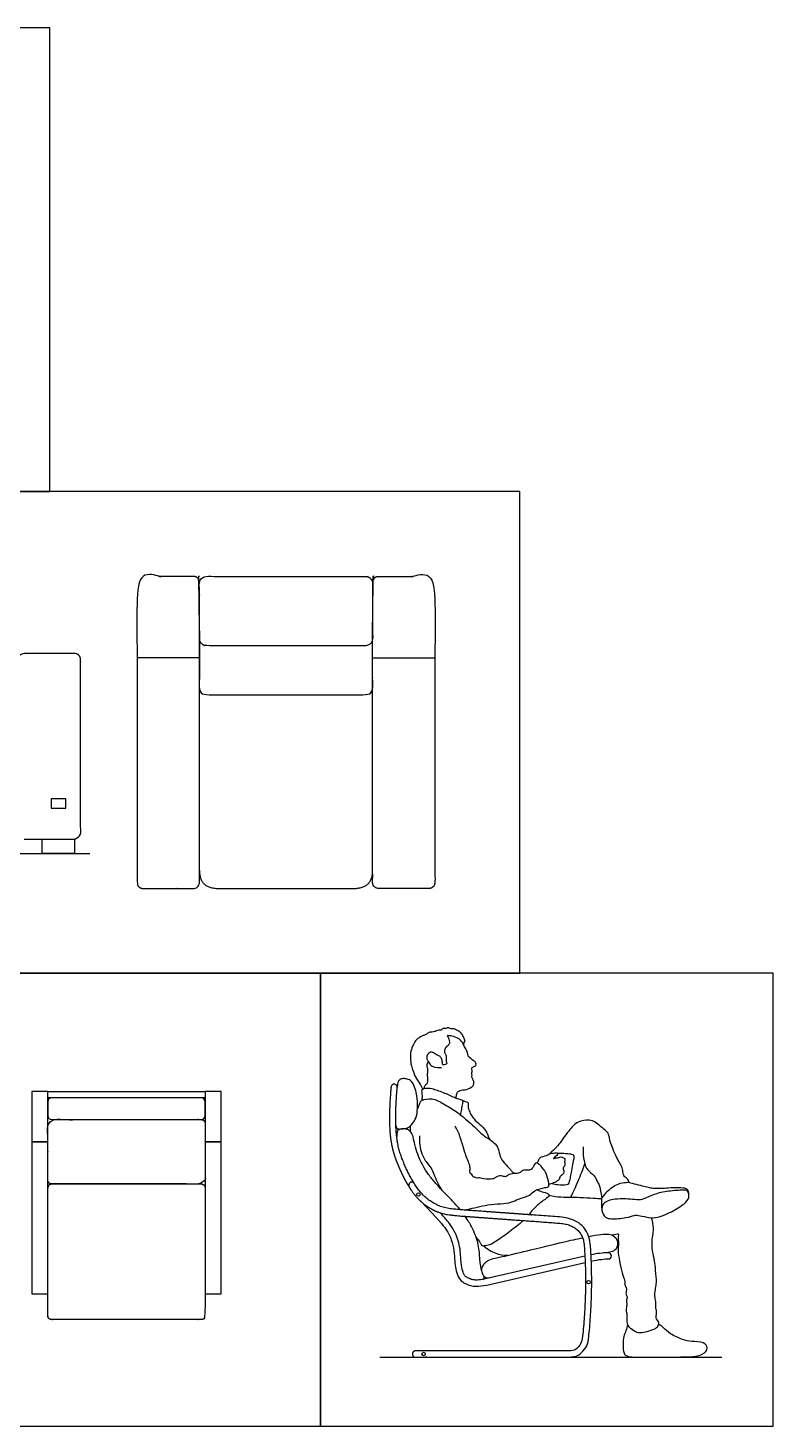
# Model space of a CAD drawing. Header units: millimetres. Extents: x 0 to 36.1, y -0.4 to 14.5.
# Drawn here: x 23.32 to 26, y 7.79 to 12.81 of the extents above; entities that cross this region are included whole.
import ezdxf

# ---------------------------------------------------------------- set-up
doc = ezdxf.new("R2010")
doc.units = ezdxf.units.MM
for name, color, linetype, true_color in [('AG-DETAILS', 7, 'Continuous', 0x66ffff), ('AG-DIAGRAM', 7, 'Continuous', 0xfecc66), ('AG-FURNITURE', 7, 'Continuous', 0x66ccff), ('AG-PEOPLE', 7, 'Continuous', 0xfc6666), ('X-VPRT', 6, 'Continuous', 0xff00ff)]:
    doc.layers.add(name, color=color, linetype=linetype, true_color=true_color)

msp = doc.modelspace()

# ---------------------------------------------------------------- linework, layer by layer
at = {"layer": 'AG-DETAILS'}
msp.add_lwpolyline([(23.4056, 10.0065), (23.4587, 10.0065), (23.4587, 10.0403), (23.4056, 10.0403)], close=True, dxfattribs=at)
at = {"layer": 'AG-DIAGRAM'}
msp.add_line((24.586, 8.0355), (25.8145, 8.0355), dxfattribs=at)
msp.add_lwpolyline([(22.3915, 9.844), (23.5446, 9.844)], dxfattribs=at)
at = {"layer": 'AG-FURNITURE'}
msp.add_line((25.3229, 8.3981), (24.966, 8.3163), dxfattribs=at)
for points in [[(23.9383, 10.5462), (23.7144, 10.5462)], [(24.5606, 10.5462), (24.7844, 10.5462)], [(24.0061, 9.7186), (24.2494, 9.7186)], [(24.2494, 9.7186), (24.4928, 9.7186)], [(24.9707, 8.2946), (25.324, 8.3756)]]:
    msp.add_lwpolyline(points, dxfattribs=at)
for points in [[(23.4902, 9.8961), (23.4902, 9.844), (23.374, 9.844), (23.374, 9.8961)], [(23.3366, 8.8086), (23.3937, 8.8086), (23.3937, 8.9893), (23.3366, 8.9893)], [(23.3937, 8.9893), (23.9589, 8.9893), (23.9589, 8.9671), (23.3937, 8.9671)], [(23.9589, 8.8086), (24.016, 8.8086), (24.016, 8.9893), (23.9589, 8.9893)], [(23.3366, 8.2628), (23.3937, 8.2628), (23.3937, 8.8086), (23.3366, 8.8086)], [(23.9589, 8.2628), (24.016, 8.2628), (24.016, 8.8086), (23.9589, 8.8086)]]:
    msp.add_lwpolyline(points, close=True, dxfattribs=at)
for centre in [(24.725, 8.6196), (25.3363, 8.3047), (24.7436, 8.0467)]:
    msp.add_circle(centre, 0.0062, dxfattribs=at)
for centre, radius, start, end in [((23.4079, 8.9529), 0.0142, 90, 180), ((23.9447, 8.9529), 0.0142, 0, 90), ((23.4079, 8.9028), 0.0142, 180, 270), ((23.9447, 8.9028), 0.0142, 270, 0), ((25.4069, 8.3995), 0.0111, 268.375, 88.375)]:
    msp.add_arc(centre, radius, start, end, dxfattribs=at)
for points, weights, degree, knots in [([(23.7355, 9.7186), (23.7144, 9.7186), (23.7144, 9.7396), (23.7144, 9.9878), (23.7144, 10.8183), (23.7144, 10.8393), (23.7355, 10.8393), (23.8264, 10.8393), (23.9173, 10.8393), (23.9383, 10.8393), (23.9383, 10.8183), (23.9383, 9.9878), (23.9383, 9.7396), (23.9383, 9.7186), (23.9173, 9.7186), (23.8264, 9.7186), (23.7355, 9.7186)], [1, 0.707106781186, 1, 1, 1, 0.707106781186, 1, 1, 1, 0.707106781187, 1, 1, 1, 0.707106781187, 1, 1, 1], 2, [0, 0, 0, 0.108262, 0.108262, 1.736861, 1.736861, 1.845123, 1.845123, 2.441602, 2.441602, 2.549864, 2.549864, 4.178463, 4.178463, 4.286725, 4.286725, 4.883205, 4.883205, 4.883205]), ([(24.7634, 9.7186), (24.7844, 9.7186), (24.7844, 9.7396), (24.7844, 9.9878), (24.7844, 10.8183), (24.7844, 10.8393), (24.7634, 10.8393), (24.6725, 10.8393), (24.5816, 10.8393), (24.5606, 10.8393), (24.5606, 10.8183), (24.5606, 9.9878), (24.5606, 9.7396), (24.5606, 9.7186), (24.5816, 9.7186), (24.6725, 9.7186), (24.7634, 9.7186)], [1, 0.707106781186, 1, 1, 1, 0.707106781186, 1, 1, 1, 0.707106781187, 1, 1, 1, 0.707106781187, 1, 1, 1], 2, [0, 0, 0, 0.108262, 0.108262, 1.736861, 1.736861, 1.845123, 1.845123, 2.441602, 2.441602, 2.549864, 2.549864, 4.178463, 4.178463, 4.286725, 4.286725, 4.883205, 4.883205, 4.883205]), ([(24.5606, 10.8127), (24.5606, 10.8393), (24.534, 10.8393), (24.2494, 10.8393), (23.9649, 10.8393), (23.9383, 10.8393), (23.9383, 10.8127), (23.9383, 10.7123), (23.9383, 10.6166), (23.9383, 10.59), (23.9649, 10.59), (24.2494, 10.59), (24.534, 10.59), (24.5606, 10.59), (24.5606, 10.6166), (24.5606, 10.7123), (24.5606, 10.8127)], [1, 0.707106781187, 1, 1, 1, 0.707106781187, 1, 1, 1, 0.707106781187, 1, 1, 1, 0.707106781187, 1, 1, 1], 2, [0, 0, 0, 0.13711, 0.13711, 1.070709, 1.070709, 1.207819, 1.207819, 1.866578, 1.866578, 2.003688, 2.003688, 2.937287, 2.937287, 3.074397, 3.074397, 3.733156, 3.733156, 3.733156]), ([(23.9383, 10.6436), (23.9383, 10.6166), (23.9383, 10.4407), (23.9383, 10.4141), (23.9649, 10.4141), (24.2494, 10.4141), (24.534, 10.4141), (24.5606, 10.4141), (24.5606, 10.4407), (24.5606, 10.6166), (24.5606, 10.6436)], [1, 1, 1, 0.707106781187, 1, 1, 1, 0.707106781187, 1, 1, 1], 2, [1.207819, 1.207819, 1.207819, 1.866578, 1.866578, 2.003688, 2.003688, 2.937287, 2.937287, 3.074397, 3.074397, 3.733156, 3.733156, 3.733156]), ([(23.3084, 9.8961), (23.3993, 9.8961), (23.4902, 9.8961), (23.5112, 9.8961), (23.5112, 9.9171), (23.5112, 10.1653), (23.5112, 10.5413), (23.5112, 10.5623), (23.4902, 10.5623), (23.3993, 10.5623), (23.3084, 10.5623), (23.2874, 10.5623), (23.2874, 10.5413), (23.2874, 10.3563), (23.2874, 10.2022)], [1, 1, 1, 0.707106781186, 1, 1, 1, 0.707106781186, 1, 1, 1, 0.707106781187, 1, 1, 1], 2, [-2.244954, -2.244954, -2.244954, -1.648475, -1.648475, -1.540213, -1.540213, 0.088386, 0.088386, 0.196648, 0.196648, 0.793128, 0.793128, 0.90139, 0.90139, 1.702806, 1.702806, 1.702806]), ([(24.7143, 8.0578), (24.8949, 8.0578), (25.0792, 8.0578), (25.2634, 8.0578), (25.2936, 8.0578), (25.3107, 8.0749), (25.3146, 8.109), (25.3262, 8.2231), (25.3283, 8.33), (25.3209, 8.4299), (25.3193, 8.4837), (25.2888, 8.5126), (25.2295, 8.5167), (24.8771, 8.5431), (24.8129, 8.542), (24.716, 8.5952), (24.6458, 8.7252), (24.6119, 8.8383), (24.6266, 9.0055), (24.6272, 9.012), (24.6322, 9.0162), (24.6387, 9.0156), (24.6451, 9.015), (24.6493, 9.0101), (24.6488, 9.0036), (24.6472, 8.9863), (24.644, 8.9392), (24.6431, 8.8763), (24.6463, 8.8281), (24.6524, 8.7911), (24.6616, 8.7599), (24.6755, 8.7251), (24.6935, 8.6862), (24.7166, 8.647), (24.742, 8.6158), (24.7699, 8.5931), (24.7966, 8.5794), (24.8194, 8.5718), (24.8423, 8.5679), (24.8815, 8.5642), (24.9917, 8.5564), (25.1136, 8.5476), (25.2146, 8.5402), (25.2442, 8.5378), (25.2622, 8.5347), (25.2863, 8.5271), (25.3111, 8.511), (25.3295, 8.4884), (25.3403, 8.4609), (25.3427, 8.4412), (25.3431, 8.4311), (25.3506, 8.33), (25.3485, 8.2219), (25.3367, 8.1066), (25.3356, 8.0969), (25.3315, 8.0781), (25.3162, 8.0534), (25.2917, 8.0381), (25.2728, 8.0355), (25.2634, 8.0355), (25.0792, 8.0355), (24.8949, 8.0355), (24.7143, 8.0355), (24.7078, 8.0355), (24.7032, 8.0402), (24.7032, 8.0467), (24.7032, 8.0532), (24.7078, 8.0578), (24.7143, 8.0578)], [1, 1, 1, 1, 1, 1, 1, 1, 1, 1, 1, 1, 1, 1, 1, 1, 1, 1, 1, 0.804737854124, 0.804737854124, 1, 0.804737854124, 0.804737854124, 1, 1, 1, 1, 1, 1, 1, 1, 1, 1, 1, 1, 1, 1, 1, 1, 1, 1, 1, 1, 1, 1, 1, 1, 1, 1, 1, 1, 1, 1, 1, 1, 1, 1, 1, 1, 1, 1, 1, 0.804737854124, 0.804737854124, 1, 0.804737854124, 0.804737854124, 1], 3, [0.072917, 0.072917, 0.072917, 0.072917, 1.886457, 1.886457, 1.886457, 2.243296, 2.243296, 2.243296, 3.253533, 3.253533, 3.253533, 3.79133, 3.79133, 3.79133, 6.38124, 8.97115, 11.56106, 14.150969, 14.150969, 14.150969, 14.208238, 14.208238, 14.208238, 14.265507, 14.265507, 14.265507, 14.528028, 14.730242, 14.884224, 15.002486, 15.099157, 15.203842, 15.370936, 15.520634, 15.650806, 15.766028, 15.872001, 15.945258, 16.002116, 16.099888, 16.333111, 17.089506, 17.302339, 17.329666, 17.382397, 17.481828, 17.576608, 17.670235, 17.765073, 17.864606, 17.864606, 17.864606, 18.347699, 18.347699, 18.347699, 18.444022, 18.535851, 18.62752, 18.720218, 18.720218, 18.720218, 19.588868, 19.588868, 19.588868, 19.646137, 19.646137, 19.646137, 19.703405, 19.703405, 19.703405, 19.703405]), ([(23.9589, 8.8745), (23.9589, 8.8886), (23.9447, 8.8886), (23.6763, 8.8886), (23.4079, 8.8886), (23.3937, 8.8886), (23.3937, 8.8745), (23.3937, 8.6968), (23.3937, 8.6717), (23.3937, 8.6576), (23.4079, 8.6576), (23.6763, 8.6576), (23.9447, 8.6576), (23.9589, 8.6576), (23.9589, 8.6717), (23.9589, 8.6968), (23.9589, 8.8745)], [1, 0.707106781186, 1, 1, 1, 0.707106781187, 1, 1, 1, 0.707106781187, 1, 1, 1, 0.707106781186, 1, 1, 1], 2, [0, 0, 0, 0.072965, 0.072965, 1.83423, 1.83423, 1.907195, 1.907195, 3.329009, 3.329009, 3.401974, 3.401974, 5.163239, 5.163239, 5.236204, 5.236204, 6.658019, 6.658019, 6.658019]), ([(23.9589, 8.6434), (23.9589, 8.6576), (23.9447, 8.6576), (23.6763, 8.6576), (23.4079, 8.6576), (23.3937, 8.6576), (23.3937, 8.6434), (23.3937, 8.4658), (23.3937, 8.1843), (23.3937, 8.1702), (23.4079, 8.1702), (23.6763, 8.1702), (23.9447, 8.1702), (23.9589, 8.1702), (23.9589, 8.1843), (23.9589, 8.4658), (23.9589, 8.6434)], [1, 0.707106781186, 1, 1, 1, 0.707106781187, 1, 1, 1, 0.707106781187, 1, 1, 1, 0.707106781186, 1, 1, 1], 2, [0, 0, 0, 0.072965, 0.072965, 1.83423, 1.83423, 1.907195, 1.907195, 3.329009, 3.329009, 3.401974, 3.401974, 5.163239, 5.163239, 5.236204, 5.236204, 6.658019, 6.658019, 6.658019]), ([(24.7097, 8.6594), (24.7057, 8.6643), (24.7005, 8.6643), (24.6893, 8.6643), (24.6903, 8.6484)], [0.855782685306, 0.835484836359, 1, 0.707106781187, 0.890390015218], 2, [0.0250754, 0.0250754, 0.0250754, 0.0624545, 0.0624545, 0.129002, 0.129002, 0.129002])]:
    msp.add_rational_spline(points, weights, degree=degree, knots=knots, dxfattribs=at)
for points, degree in [([(23.9383, 9.7835), (23.9383, 9.7186), (24.0061, 9.7186)], 2), ([(24.4928, 9.7186), (24.5606, 9.7186), (24.5606, 9.7835)], 2), ([(23.3937, 8.9529), (23.3937, 8.9279), (23.3937, 8.9028)], 2), ([(23.9447, 8.9671), (23.6763, 8.9671), (23.4079, 8.9671)], 2), ([(23.9589, 8.9028), (23.9589, 8.9279), (23.9589, 8.9529)], 2), ([(23.4079, 8.8886), (23.6763, 8.8886), (23.9447, 8.8886)], 2), ([(24.8753, 8.5649), (24.8596, 8.5838), (24.8397, 8.6041), (24.8126, 8.6316), (24.7788, 8.6693), (24.7555, 8.6978), (24.7363, 8.7325), (24.728, 8.7483), (24.7169, 8.7795), (24.7076, 8.8184), (24.7057, 8.83), (24.696, 8.8467), (24.6899, 8.8511), (24.6781, 8.8563), (24.6645, 8.8554), (24.6534, 8.8525), (24.6486, 8.8463), (24.6468, 8.8375), (24.6471, 8.8268)], 3), ([(24.732, 8.5963), (24.7986, 8.5283), (24.8282, 8.4916), (24.8442, 8.4572), (24.8542, 8.4183), (24.8553, 8.3784), (24.8587, 8.3528), (24.8665, 8.3229), (24.882, 8.3045), (24.9092, 8.2916), (24.9384, 8.2879), (24.9707, 8.2946)], 3), ([(24.9529, 8.3439), (24.9466, 8.3693), (24.9452, 8.3951), (24.944, 8.4155), (24.9388, 8.4472), (24.9279, 8.4787), (24.9176, 8.503), (24.9037, 8.5253), (24.8928, 8.5412)], 3), ([(25.3756, 8.4083), (25.3666, 8.407), (25.3563, 8.4053), (25.3449, 8.403)], 3), ([(25.346, 8.3805), (25.3743, 8.3864), (25.3956, 8.3887), (25.4065, 8.3884)], 3), ([(25.4072, 8.4106), (25.3988, 8.4108), (25.3886, 8.41), (25.3756, 8.4083)], 3), ([(24.9564, 8.3145), (24.9641, 8.3169), (24.9622, 8.3228), (24.9587, 8.3287)], 3)]:
    msp.add_open_spline(points, degree=degree, dxfattribs=at)
for points, knots in [([(24.6441, 8.8674), (24.645, 8.8587), (24.6522, 8.8534), (24.6663, 8.8557), (24.6831, 8.8565), (24.6972, 8.8651), (24.7209, 8.8931), (24.7218, 8.9388), (24.7217, 8.972), (24.7078, 9.0223), (24.6893, 9.0341), (24.6738, 9.0359), (24.6603, 9.0357), (24.6527, 9.0262), (24.6498, 9.0166), (24.6493, 9.009), (24.6488, 9.0039)], [0, 0, 0, 0, 0.132125, 0.367227, 0.608939, 0.834148, 1.372988, 1.705493, 2.047436, 2.448599, 2.691801, 2.919941, 3.124896, 3.300562, 3.476611, 3.673798, 3.673798, 3.673798, 3.673798]), ([(24.966, 8.3163), (24.9579, 8.3146), (24.9449, 8.3124), (24.9299, 8.3121), (24.9213, 8.3134), (24.9125, 8.3156), (24.9021, 8.3195), (24.8934, 8.3258), (24.8892, 8.3315), (24.8854, 8.3395), (24.882, 8.3521), (24.8787, 8.3694), (24.8773, 8.3909), (24.876, 8.417), (24.8704, 8.4459), (24.8604, 8.476), (24.8461, 8.5026), (24.8263, 8.5288), (24.812, 8.5447), (24.8034, 8.5539)], [-1.338257, -1.338257, -1.338257, -1.338257, -1.256669, -1.208395, -1.19119, -1.171803, -1.118831, -1.08292, -1.067383, -1.048805, -0.996508, -0.93979, -0.875407, -0.783998, -0.683716, -0.585706, -0.472762, -0.387407, -0.26309, -0.26309, -0.26309, -0.26309]), ([(24.9938, 8.3227), (24.9755, 8.3183), (24.9652, 8.3195), (24.9579, 8.3289), (24.9512, 8.344), (24.954, 8.3646), (24.9728, 8.3844), (24.9897, 8.3883), (25.0736, 8.4074), (25.2125, 8.4407), (25.2691, 8.4544), (25.3041, 8.462), (25.3148, 8.4643)], [-0.3400186, -0.3400186, -0.3400186, -0.3400186, -0.2719297, -0.2038408, -0.1357519, -0.0676631, 0, 0, 0, 0.1809479, 0.3667516, 0.4546407, 0.4546407, 0.4546407, 0.4546407]), ([(25.3367, 8.4688), (25.3405, 8.4695), (25.3634, 8.4739), (25.3909, 8.4778), (25.415, 8.4782), (25.4362, 8.466), (25.4416, 8.4417), (25.4374, 8.4256), (25.4257, 8.4159), (25.4179, 8.4123), (25.3912, 8.41)], [0.522692, 0.522692, 0.522692, 0.522692, 0.557254, 0.743005, 0.928756, 1.114507, 1.300258, 1.486009, 1.671761, 1.857512, 1.857512, 1.857512, 1.857512])]:
    msp.add_open_spline(points, degree=3, knots=knots, dxfattribs=at)
at = {"layer": 'AG-PEOPLE'}
for points, knots in [([(24.8881, 9.1543), (24.8884, 9.1579), (24.8892, 9.1652), (24.8934, 9.1718), (24.8885, 9.1826), (24.8814, 9.1955), (24.8763, 9.2033), (24.862, 9.2094), (24.8561, 9.2135), (24.8517, 9.2144), (24.8391, 9.2147), (24.8352, 9.2178), (24.8287, 9.219), (24.8242, 9.2143), (24.8182, 9.2165), (24.8094, 9.2142), (24.8068, 9.2086), (24.7981, 9.2105), (24.7886, 9.2071), (24.7836, 9.2038), (24.7735, 9.2026), (24.7653, 9.2034), (24.7567, 9.1967), (24.747, 9.1918), (24.7371, 9.1879), (24.7168, 9.1766), (24.7065, 9.1584), (24.6966, 9.1339), (24.6958, 9.1119), (24.6984, 9.0807), (24.7064, 9.0636), (24.7141, 9.0385), (24.7299, 9.0184), (24.7364, 9.0068), (24.7407, 8.9968)], [0, 0, 0, 0, 0.188623, 0.341968, 0.532943, 0.756387, 0.934645, 1.164083, 1.319333, 1.445828, 1.652362, 1.785903, 1.929173, 2.068417, 2.21365, 2.386687, 2.517369, 2.68477, 2.871396, 3.016414, 3.201662, 3.371005, 3.560655, 3.753071, 3.947475, 4.224927, 4.491727, 4.782364, 5.055498, 5.370838, 5.623096, 5.914352, 6.213148, 6.446335, 6.446335, 6.446335, 6.446335]), ([(24.8277, 9.1898), (24.83, 9.1872), (24.8341, 9.1818), (24.8382, 9.163), (24.832, 9.1546), (24.8237, 9.1491), (24.8205, 9.1443), (24.8165, 9.1287), (24.8254, 9.1223), (24.824, 9.1046), (24.8248, 9.0994), (24.8282, 9.0901), (24.8245, 9.0867), (24.8182, 9.0854), (24.8118, 9.0844), (24.8111, 9.0911), (24.8101, 9.1048), (24.8039, 9.1161), (24.7931, 9.1189), (24.7868, 9.1236), (24.7786, 9.13), (24.7628, 9.1323), (24.7509, 9.1111), (24.7624, 9.0929), (24.7725, 9.0795), (24.7849, 9.0757), (24.8078, 9.0752)], [0, 0, 0, 0, 0.202622, 0.463176, 0.659311, 0.852817, 1.007349, 1.238657, 1.435758, 1.683742, 1.837312, 2.019584, 2.145806, 2.312127, 2.459114, 2.600351, 2.832231, 3.050894, 3.257167, 3.43378, 3.634921, 3.873726, 4.149304, 4.426449, 4.685696, 4.947912, 4.947912, 4.947912, 4.947912]), ([(24.8596, 8.9656), (24.8603, 8.9696), (24.8622, 8.9775), (24.8631, 8.9853), (24.8739, 8.995), (24.8979, 8.9949), (24.9194, 9.0064), (24.9253, 9.017), (24.9228, 9.032), (24.9154, 9.0404), (24.9187, 9.047), (24.9153, 9.0548), (24.9192, 9.0607), (24.9171, 9.0699), (24.917, 9.0773), (24.9276, 9.0798), (24.9319, 9.0824), (24.9331, 9.0932), (24.9234, 9.0998), (24.9053, 9.1135), (24.9028, 9.1183), (24.9033, 9.1284), (24.8924, 9.1464), (24.8886, 9.1524), (24.8815, 9.1717), (24.8633, 9.1833), (24.8412, 9.19), (24.8321, 9.19), (24.8277, 9.1898)], [0.031082, 0.031082, 0.031082, 0.031082, 0.208813, 0.367113, 0.569293, 0.857121, 1.137742, 1.325104, 1.537823, 1.719781, 1.86047, 2.015393, 2.158259, 2.328627, 2.469091, 2.648719, 2.776648, 2.939904, 3.138062, 3.410739, 3.53551, 3.708407, 3.964247, 4.123259, 4.366952, 4.637081, 4.913632, 5.125419, 5.125419, 5.125419, 5.125419]), ([(24.7457, 8.9987), (24.746, 9.0032), (24.7476, 9.0112), (24.7573, 9.0175), (24.7608, 9.0344), (24.7563, 9.047), (24.7593, 9.0611), (24.7589, 9.0717), (24.7547, 9.0823), (24.7574, 9.0929), (24.7606, 9.0961)], [0.01004, 0.01004, 0.01004, 0.01004, 0.200023, 0.401954, 0.638, 0.855959, 1.076194, 1.267005, 1.471235, 1.676326, 1.676326, 1.676326, 1.676326]), ([(24.8761, 8.9055), (24.8777, 8.9121), (24.8807, 8.9249), (24.8836, 8.9459), (24.8862, 8.9545), (24.8812, 8.9597), (24.856, 8.9653), (24.8213, 8.9836), (24.7792, 8.9977), (24.7577, 9.0025), (24.7349, 8.9963), (24.7378, 8.9869), (24.7381, 8.9706), (24.7377, 8.962), (24.7373, 8.9576)], [0, 0, 0, 0, 0.264465, 0.5328, 0.696111, 0.830578, 1.115834, 1.493019, 1.878981, 2.160404, 2.414395, 2.571588, 2.806407, 3.019868, 3.019868, 3.019868, 3.019868]), ([(24.7214, 8.9265), (24.7232, 8.9296), (24.7275, 8.9384), (24.7301, 8.9511), (24.7368, 8.9597), (24.7775, 8.9684), (24.8157, 8.9442), (24.8608, 8.9195), (24.8986, 8.8862), (24.9272, 8.8634), (24.9562, 8.8306), (24.9964, 8.8093), (25.0136, 8.7845), (25.0168, 8.7545), (25.0327, 8.7319), (25.0559, 8.7104), (25.0617, 8.6998), (25.0699, 8.696), (25.0738, 8.6949)], [7.476794, 7.476794, 7.476794, 7.476794, 7.598922, 7.830945, 8.010718, 8.364516, 8.756637, 9.177372, 9.588533, 9.939835, 10.324209, 10.714639, 11.026189, 11.337199, 11.646558, 11.970179, 12.170315, 12.373206, 12.373206, 12.373206, 12.373206]), ([(24.8832, 8.9572), (24.8893, 8.9559), (24.9002, 8.9505), (24.9049, 8.9498), (24.9025, 8.9371), (24.9057, 8.924), (24.9131, 8.9064), (24.9286, 8.8841), (24.9509, 8.8693), (24.972, 8.8417), (24.9761, 8.8257), (24.9813, 8.8184), (24.9839, 8.8151)], [0, 0, 0, 0, 0.251383, 0.358169, 0.549789, 0.768028, 1.021162, 1.320045, 1.627369, 1.965979, 2.200912, 2.406942, 2.406942, 2.406942, 2.406942]), ([(25.3834, 8.606), (25.3932, 8.6168), (25.4005, 8.6314), (25.4406, 8.6602), (25.469, 8.6639), (25.4856, 8.6626), (25.4738, 8.6783), (25.4607, 8.6862), (25.4595, 8.7059), (25.4537, 8.7252), (25.4413, 8.7415), (25.4185, 8.7942), (25.4107, 8.8204), (25.4101, 8.8358), (25.3955, 8.8521), (25.3788, 8.8634), (25.3603, 8.8816), (25.3388, 8.8882), (25.2938, 8.8834), (25.2654, 8.8494), (25.2259, 8.7945), (25.2175, 8.7856), (25.1955, 8.7654)], [0, 0, 0, 0, 0.267769, 0.68752, 1.017599, 1.20549, 1.4273, 1.665854, 1.922213, 2.185302, 2.46027, 2.915316, 3.232263, 3.457081, 3.727238, 4.0028, 4.301121, 4.582896, 4.965692, 5.373816, 5.860827, 6.116833, 6.116833, 6.116833, 6.116833]), ([(24.8888, 8.5638), (24.8927, 8.5645), (24.9188, 8.5695), (24.9716, 8.5855), (25.0583, 8.5874), (25.0813, 8.6042), (25.1268, 8.6143), (25.1405, 8.6359), (25.1783, 8.6449), (25.1967, 8.6463), (25.1912, 8.6699), (25.1849, 8.7002), (25.1582, 8.7304), (25.1443, 8.7353), (25.1378, 8.7169), (25.1237, 8.7038), (25.1022, 8.7107), (25.0917, 8.6967), (25.0754, 8.6947), (25.0501, 8.6943), (25.0382, 8.6797), (25.0232, 8.6904), (25.0005, 8.6807), (24.9925, 8.6736), (24.9593, 8.6742), (24.9414, 8.6809), (24.9318, 8.6773), (24.9278, 8.6832), (24.9212, 8.6816), (24.9201, 8.6889), (24.9127, 8.6938), (24.9091, 8.7003), (24.9114, 8.7135), (24.9089, 8.7284), (24.8899, 8.7725), (24.8826, 8.802), (24.8681, 8.8474), (24.8606, 8.8587), (24.8569, 8.8645)], [2.706235, 2.706235, 2.706235, 2.706235, 2.799805, 3.305886, 3.835548, 4.149452, 4.528934, 4.82149, 5.178847, 5.398492, 5.649783, 5.987884, 6.353322, 6.540376, 6.777739, 7.024444, 7.28038, 7.504279, 7.737731, 8.027495, 8.254704, 8.480313, 8.756135, 8.950612, 9.277653, 9.537567, 9.70427, 9.843669, 9.975799, 10.116261, 10.287394, 10.441166, 10.643687, 10.872377, 11.267659, 11.609675, 12.001315, 12.264784, 12.264784, 12.264784, 12.264784]), ([(24.7292, 8.8301), (24.7269, 8.8088), (24.7324, 8.7657), (24.7574, 8.7303), (24.7765, 8.7094), (24.7868, 8.6717), (24.8028, 8.6447), (24.8068, 8.6384)], [0, 0, 0, 0, 0.466918, 0.841733, 1.141282, 1.57776, 1.713144, 1.713144, 1.713144, 1.713144]), ([(25.317, 8.7908), (25.3165, 8.7845), (25.3157, 8.7719), (25.32, 8.7283), (25.3363, 8.7014), (25.3607, 8.6849), (25.3642, 8.6715), (25.3724, 8.6568), (25.3764, 8.649), (25.3834, 8.606)], [0, 0, 0, 0, 0.376365, 0.93807, 1.430922, 1.881698, 2.197498, 2.551815, 2.843438, 2.843438, 2.843438, 2.843438]), ([(25.1512, 8.7324), (25.153, 8.7357), (25.1573, 8.7419), (25.1608, 8.7548), (25.1859, 8.7584), (25.1988, 8.7686), (25.2096, 8.7672), (25.2186, 8.7698), (25.2239, 8.7701), (25.2255, 8.7617), (25.2186, 8.7572), (25.2127, 8.7526), (25.2082, 8.7475), (25.2195, 8.7518), (25.2291, 8.7518), (25.2365, 8.7556), (25.2463, 8.7519), (25.2515, 8.7495), (25.251, 8.7403), (25.2489, 8.7365), (25.2526, 8.7297), (25.2499, 8.7211), (25.2434, 8.7148), (25.2466, 8.7086), (25.2488, 8.6996), (25.2432, 8.691), (25.2331, 8.6857), (25.2315, 8.6718), (25.2214, 8.667), (25.2135, 8.6616), (25.205, 8.6593), (25.194, 8.655)], [0, 0, 0, 0, 0.201053, 0.405979, 0.698351, 0.940956, 1.132698, 1.31575, 1.438847, 1.589804, 1.756853, 1.932066, 2.042495, 2.216913, 2.414835, 2.582128, 2.771499, 2.908611, 3.079889, 3.20348, 3.35996, 3.537874, 3.709212, 3.857644, 4.03625, 4.220454, 4.418547, 4.631112, 4.822826, 5.011529, 5.222165, 5.222165, 5.222165, 5.222165]), ([(25.205, 8.6592), (25.212, 8.6572), (25.225, 8.6541), (25.2571, 8.6538), (25.2657, 8.6588), (25.2688, 8.6691), (25.275, 8.6977), (25.2836, 8.7485), (25.2855, 8.7561), (25.2813, 8.7635), (25.2613, 8.7659), (25.2359, 8.7667), (25.2281, 8.7667), (25.2242, 8.7667)], [0, 0, 0, 0, 0.271023, 0.595871, 0.766446, 0.939986, 1.266214, 1.685004, 1.840324, 1.986343, 2.243992, 2.54153, 2.738865, 2.738865, 2.738865, 2.738865]), ([(25.2717, 8.6087), (25.2777, 8.6207), (25.2888, 8.643), (25.3146, 8.7066), (25.3198, 8.722), (25.3226, 8.73)], [0, 0, 0, 0, 0.368963, 0.842658, 1.134754, 1.134754, 1.134754, 1.134754]), ([(25.15, 8.6364), (25.1566, 8.6341), (25.1689, 8.6295), (25.1879, 8.6252), (25.1939, 8.6202), (25.1949, 8.6106), (25.1698, 8.5978), (25.1388, 8.568), (25.1244, 8.5511), (25.1209, 8.547)], [0, 0, 0, 0, 0.26606, 0.519505, 0.67292, 0.822367, 1.114972, 1.551658, 1.690947, 1.690947, 1.690947, 1.690947]), ([(25.4185, 8.5325), (25.4091, 8.5327), (25.3953, 8.5344), (25.3812, 8.562), (25.3867, 8.5912), (25.4322, 8.6072), (25.5015, 8.6012), (25.5289, 8.5991), (25.5725, 8.6222), (25.6215, 8.6322), (25.6746, 8.6356), (25.694, 8.6354), (25.7002, 8.6061), (25.6774, 8.5831), (25.6353, 8.5567), (25.5778, 8.5327), (25.5464, 8.5375), (25.5153, 8.5454), (25.4997, 8.546), (25.4703, 8.5337), (25.4328, 8.5321), (25.4185, 8.5325)], [0, 0, 0, 0, 0.274217, 0.577074, 0.868002, 1.256792, 1.742548, 2.047797, 2.441177, 2.867997, 3.29042, 3.521343, 3.800912, 4.11848, 4.537285, 4.992006, 5.32112, 5.642405, 5.866646, 6.191501, 6.611352, 6.611352, 6.611352, 6.611352]), ([(25.4797, 8.6637), (25.4888, 8.661), (25.5066, 8.6559), (25.5349, 8.6497), (25.5545, 8.6444), (25.5739, 8.6415), (25.6103, 8.6422), (25.6375, 8.6457), (25.6757, 8.6441), (25.6882, 8.6417), (25.694, 8.6311), (25.6949, 8.6259)], [0, 0, 0, 0, 0.310288, 0.62328, 0.881769, 1.13913, 1.484951, 1.805044, 2.158755, 2.360671, 2.591013, 2.591013, 2.591013, 2.591013]), ([(25.3841, 8.6037), (25.374, 8.6042), (25.3542, 8.6052), (25.3055, 8.6087), (25.2719, 8.6086), (25.2382, 8.6093), (25.2097, 8.6116), (25.1939, 8.6157)], [0, 0, 0, 0, 0.340786, 0.770666, 1.132633, 1.497775, 1.869935, 1.869935, 1.869935, 1.869935]), ([(25.384, 8.5711), (25.3837, 8.5764), (25.3833, 8.5868), (25.3849, 8.5959), (25.3834, 8.606)], [0, 0, 0, 0, 0.3153789, 0.5892629, 0.5892629, 0.5892629, 0.5892629]), ([(25.42, 8.4743), (25.4315, 8.4758), (25.4443, 8.4817), (25.4436, 8.4723), (25.4409, 8.4644), (25.4452, 8.4432), (25.439, 8.4147), (25.4577, 8.3274), (25.4685, 8.309), (25.4648, 8.2926), (25.4759, 8.2824), (25.4672, 8.263), (25.4772, 8.2522), (25.47, 8.2386), (25.476, 8.226), (25.4693, 8.2096), (25.4737, 8.1925), (25.4744, 8.1815), (25.4734, 8.167), (25.4748, 8.1466), (25.4953, 8.1352), (25.5154, 8.1177), (25.565, 8.1333), (25.5843, 8.1421), (25.5916, 8.1593), (25.5785, 8.1718), (25.5783, 8.1855), (25.5826, 8.1985), (25.5753, 8.2166), (25.5796, 8.2361), (25.5722, 8.2551), (25.5763, 8.2776), (25.5785, 8.2923), (25.5802, 8.3052), (25.5805, 8.3163), (25.5761, 8.3394), (25.5786, 8.3635), (25.5579, 8.4416), (25.5715, 8.4884), (25.5677, 8.5131), (25.5646, 8.5285), (25.5624, 8.5358)], [3.143321, 3.143321, 3.143321, 3.143321, 3.384277, 3.518789, 3.69143, 3.952154, 4.279748, 4.720448, 4.98446, 5.201796, 5.406985, 5.653132, 5.855967, 6.063708, 6.269776, 6.506451, 6.744985, 6.935134, 7.153922, 7.402978, 7.669903, 7.958041, 8.361062, 8.629533, 8.849802, 9.08042, 9.28624, 9.494548, 9.742136, 9.99619, 10.250348, 10.522166, 10.795991, 10.795991, 11.030802, 11.303118, 11.586112, 11.993859, 12.404135, 12.693851, 12.974551, 12.974551, 12.974551, 12.974551]), ([(25.1016, 8.5261), (25.072, 8.499), (25.0106, 8.4554), (24.9838, 8.4378), (24.9622, 8.4351), (24.9538, 8.4338), (24.949, 8.4458), (24.9379, 8.46), (24.9315, 8.4677)], [1.918502, 1.918502, 1.918502, 1.918502, 2.541158, 2.889278, 3.155008, 3.308835, 3.534818, 3.765035, 3.765035, 3.765035, 3.765035]), ([(24.9592, 8.4347), (24.9738, 8.4239), (24.997, 8.4071), (25.0296, 8.4014), (25.0461, 8.4013)], [0.0067734, 0.0067734, 0.0067734, 0.0067734, 0.4339436, 0.7616603, 0.7616603, 0.7616603, 0.7616603]), ([(25.4759, 8.1522), (25.4744, 8.1451), (25.4714, 8.1309), (25.4604, 8.1094), (25.4599, 8.0844), (25.46, 8.0568), (25.4661, 8.0428), (25.4865, 8.0353), (25.522, 8.0354), (25.6233, 8.0354), (25.6694, 8.0362), (25.7447, 8.037), (25.7684, 8.0685), (25.7482, 8.092), (25.7064, 8.0906), (25.6726, 8.0978), (25.6303, 8.1174), (25.6058, 8.1403), (25.5957, 8.1504), (25.5881, 8.153)], [0, 0, 0, 0, 0.270818, 0.552028, 0.846126, 1.15062, 1.365783, 1.615113, 1.967755, 2.546624, 2.971402, 3.465135, 3.759912, 4.036997, 4.406796, 4.748371, 5.156901, 5.502119, 5.731129, 5.731129, 5.731129, 5.731129])]:
    msp.add_open_spline(points, degree=3, knots=knots, dxfattribs=at)
msp.add_open_spline([(24.6977, 8.8431), (24.6968, 8.8505), (24.6961, 8.8585), (24.6961, 8.866)], degree=3, dxfattribs=at)
at = {"layer": 'X-VPRT'}
for points in [[(19.5393, 12.8085), (19.5393, 11.1441), (23.401, 11.1441), (23.401, 12.8085)], [(25.0892, 11.1441), (19.5393, 11.1441), (19.5393, 9.4138), (25.0892, 9.4138)], [(19.5393, 9.4138), (19.5393, 7.7882), (24.3732, 7.7882), (24.3732, 9.4138)], [(24.3732, 9.4138), (24.3732, 7.7882), (25.9988, 7.7882), (25.9988, 9.4138)]]:
    msp.add_lwpolyline(points, close=True, dxfattribs=at)

doc.saveas('drawing.dxf')
